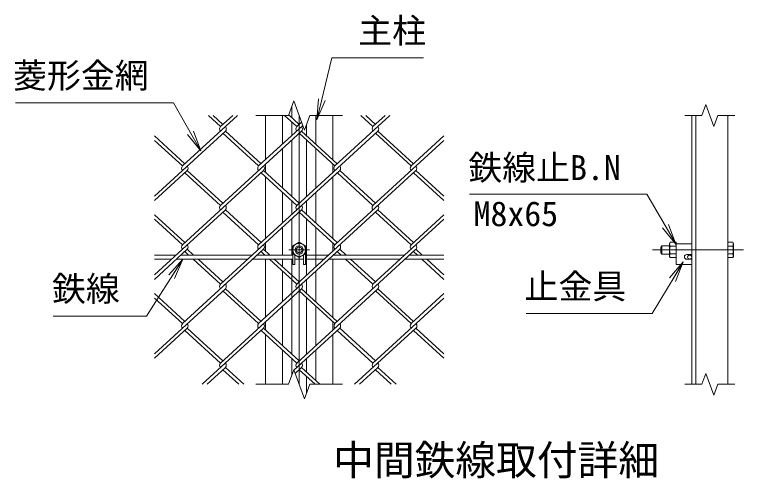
# Model space of a CAD drawing. Units: millimetres, scale not verified. Extents: x -4200 to 4200, y -2970 to 2970.
# Drawn here: x 739 to 2148, y -928 to -31 of the extents above; entities that cross this region are included whole.
import ezdxf
from ezdxf.enums import TextEntityAlignment as Align

# ---------------------------------------------------------------- set-up
doc = ezdxf.new("R2010")
doc.units = ezdxf.units.MM
doc.header["$LTSCALE"] = 20
doc.linetypes.add('USER1', pattern=[50.8, 31.75, -6.35, 6.35, -6.35])
for name, color, linetype, lineweight in [('0-0_D-STR1', 1, 'Continuous', 18), ('0-1_D-BMK', 2, 'USER1', 13), ('0-2_D-STR-DIM', 7, 'Continuous', 9), ('0-3_D-STR3', 3, 'Continuous', 13), ('0-7_D-STR-TXT', 7, 'Continuous', 9), ('0-8_0', 7, 'Continuous', 9), ('0-A_D-STR2', 7, 'Continuous', 9)]:
    doc.layers.add(name, color=color, linetype=linetype, lineweight=lineweight)
doc.layers.add('0-9_D-TTL-TXT', color=7, linetype='Continuous')
doc.styles.add('ＭＳ ゴシック', font='')
doc.styles.get('ＭＳ ゴシック').set_extended_font_data('MS Gothic')

# ---------------------------------------------------------------- blocks, each defined once
blk = doc.blocks.new('_Open')
at = {"layer": '0-8_0'}
blk.add_line((-20, 3.33), (0, 0), dxfattribs=at)
blk.add_lwpolyline([(-20, -3.33), (0, 0), (-20, 0)], dxfattribs=at)

msp = doc.modelspace()

# ---------------------------------------------------------------- linework, layer by layer
at = {"layer": '0-0_D-STR1'}
for p, q in [((1274.93, -208.46), (1274.93, -230.63)), ((1223.93, -311.7), (1223.93, -226.38)), ((1256.93, -281.46), (1256.93, -226.38)), ((1274.93, -239.31), (1274.93, -264.97)), ((1320.93, -281.46), (1320.93, -226.38)), ((1353.93, -311.7), (1353.93, -226.38)), ((2048.25, -746.38), (2048.25, -226.38)), ((2056.25, -746.38), (2056.25, -226.38)), ((2118.25, -746.38), (2118.25, -226.38)), ((1302.93, -244.29), (1302.93, -264.97)), ((1274.93, -273.65), (1274.93, -383.11)), ((1302.93, -273.65), (1302.93, -383.11)), ((1256.93, -366.62), (1256.93, -290.14)), ((1320.93, -366.62), (1320.93, -290.14)), ((1223.93, -336.38), (1223.93, -320.38)), ((1353.93, -336.38), (1353.93, -320.38)), ((1223.93, -464.18), (1223.93, -345.06)), ((1353.93, -464.18), (1353.93, -345.06)), ((1256.93, -433.94), (1256.93, -375.3)), ((1320.93, -433.94), (1320.93, -375.3)), ((1274.93, -391.79), (1274.93, -417.45)), ((1302.93, -391.79), (1302.93, -417.45)), ((1274.93, -426.13), (1274.93, -496.38)), ((1302.93, -426.13), (1302.93, -535.59)), ((1256.93, -496.38), (1256.93, -442.62)), ((1320.93, -519.1), (1320.93, -442.62)), ((1223.93, -488.86), (1223.93, -472.86)), ((1353.93, -488.86), (1353.93, -472.86)), ((1223.93, -616.66), (1223.93, -504.38)), ((1256.93, -519.1), (1256.93, -504.38)), ((1274.93, -504.38), (1274.93, -688.07)), ((1353.93, -616.66), (1353.93, -504.38)), ((1256.93, -586.42), (1256.93, -527.78)), ((1320.93, -586.42), (1320.93, -527.78)), ((1302.93, -544.27), (1302.93, -569.93)), ((1302.93, -578.61), (1302.93, -688.07)), ((1256.93, -671.58), (1256.93, -595.1)), ((1320.93, -671.58), (1320.93, -595.1)), ((1223.93, -641.34), (1223.93, -625.34)), ((1353.93, -641.34), (1353.93, -625.34)), ((1223.93, -746.38), (1223.93, -650.02)), ((1353.93, -746.38), (1353.93, -650.02)), ((1256.93, -746.38), (1256.93, -680.26)), ((1320.93, -738.9), (1320.93, -680.26)), ((1274.93, -696.75), (1274.93, -728.46)), ((1302.93, -696.75), (1302.93, -722.41)), ((1302.93, -731.09), (1302.93, -764.29))]:
    msp.add_line(p, q, dxfattribs=at)
at = {"layer": '0-1_D-BMK'}
for p, q in [((1288.93, -226.38), (1288.93, -746.38)), ((1308.93, -486.38), (1268.93, -486.38)), ((1972.25, -486.38), (2148.25, -486.38))]:
    msp.add_line(p, q, dxfattribs=at)
at = {"layer": '0-2_D-STR-DIM'}
for p, q in [((1268.41, -226.38), (1204.93, -226.38)), ((1372.93, -226.38), (1309.46, -226.38)), ((2034.75, -226.38), (2067.85, -226.38)), ((2098.64, -226.38), (2131.75, -226.38)), ((1268.41, -746.38), (1204.93, -746.38)), ((1372.93, -746.38), (1309.46, -746.38)), ((2034.75, -746.38), (2067.85, -746.38)), ((2098.64, -746.38), (2131.75, -746.38))]:
    msp.add_line(p, q, dxfattribs=at)
for points in [[(1268.41, -226.38), (1278.67, -198.19), (1299.2, -254.57), (1309.46, -226.38)], [(2098.64, -226.38), (2090.94, -247.52), (2075.55, -205.23), (2067.85, -226.38)], [(1268.41, -746.38), (1278.67, -718.19), (1299.2, -774.57), (1309.46, -746.38)], [(2098.64, -746.38), (2090.94, -767.52), (2075.55, -725.23), (2067.85, -746.38)]]:
    msp.add_lwpolyline(points, dxfattribs=at)
at = {"layer": '0-3_D-STR3'}
for p, q in [((1288.93, -471.37), (1275.93, -478.87)), ((1275.93, -478.87), (1275.93, -493.88)), ((1301.93, -478.87), (1288.93, -471.37)), ((1301.93, -493.88), (1301.93, -478.87)), ((1990.65, -478.38), (1988.25, -480.78)), ((2005.25, -478.38), (1990.65, -478.38)), ((2005.25, -498.88), (2005.25, -473.88)), ((2018.25, -478.87), (2006.7, -478.87)), ((2018.25, -501.39), (2018.25, -471.37)), ((2018.25, -474.38), (2018.25, -514.38)), ((2018.25, -474.38), (2048.25, -474.38)), ((2118.25, -471.37), (2118.25, -501.39)), ((2118.25, -471.37), (2127.45, -471.37)), ((2118.25, -478.87), (2127.45, -478.87)), ((2128.85, -473.78), (2127.45, -471.37)), ((2128.85, -473.78), (2128.85, -498.98)), ((1988.25, -480.78), (1988.25, -491.98)), ((1050.82, -496.38), (1008.93, -496.38)), ((1042.09, -504.38), (1008.93, -504.38)), ((1189.54, -504.38), (1051.56, -504.38)), ((1198.27, -496.38), (1060.29, -496.38)), ((1276.43, -504.38), (1199.02, -504.38)), ((1276.43, -496.38), (1207.75, -496.38)), ((1275.93, -493.88), (1288.93, -501.39)), ((1276.43, -494.17), (1276.43, -514.38)), ((1280.43, -496.48), (1280.43, -514.38)), ((1297.43, -504.38), (1280.43, -504.38)), ((1288.93, -501.39), (1301.93, -493.88)), ((1297.43, -496.48), (1297.43, -514.38)), ((1301.43, -494.17), (1301.43, -514.38)), ((1345.73, -496.38), (1301.43, -496.38)), ((1337, -504.38), (1301.43, -504.38)), ((1484.45, -504.38), (1346.47, -504.38)), ((1493.18, -496.38), (1355.2, -496.38)), ((1568.93, -504.38), (1493.93, -504.38)), ((1568.93, -496.38), (1502.66, -496.38)), ((2005.25, -494.38), (1990.65, -494.38)), ((2018.25, -493.88), (2006.7, -493.88)), ((2038.75, -495.38), (2048.25, -495.38)), ((2038.75, -504.38), (2048.25, -504.38)), ((2048.25, -504.38), (2048.25, -514.38)), ((2118.25, -493.88), (2127.45, -493.88)), ((2118.25, -501.39), (2127.45, -501.39)), ((2128.85, -498.98), (2127.45, -501.39)), ((1276.43, -514.38), (1280.43, -514.38)), ((1297.43, -514.38), (1301.43, -514.38)), ((2018.25, -514.38), (2048.25, -514.38))]:
    msp.add_line(p, q, dxfattribs=at)
for points in [[(1990.65, -478.38), (1990.65, -494.38), (1988.25, -491.98)], [(2018.25, -471.37), (2006.7, -471.37), (2005.25, -473.88)], [(2018.25, -501.39), (2006.7, -501.39), (2005.25, -498.88)]]:
    msp.add_lwpolyline(points, dxfattribs=at)
for centre, radius in [((1288.93, -486.38), 12.5), ((1288.93, -486.38), 8), ((1288.93, -486.38), 5.6), ((2044.25, -500.38), 4)]:
    msp.add_circle(centre, radius, dxfattribs=at)
for centre, radius, start, end in [((2030.37, -486.38), 24.84, 162.4121, 197.5879), ((2012.18, -475.12), 6.64, 145.61586, 214.38414), ((2121.97, -475.12), 6.64, 325.61585, 34.38415), ((2103.78, -486.38), 24.84, 342.4121, 17.5879), ((2012.18, -497.64), 6.64, 145.61584, 214.38415), ((2038.75, -499.88), 4.5, 90, 270), ((2121.97, -497.64), 6.64, 325.61585, 34.38415)]:
    msp.add_arc(centre, radius, start, end, dxfattribs=at)
at = {"layer": '0-7_D-STR-TXT'}
for points in [[(1529.65, -114.5), (1352.33, -114.5), (1323.53, -232.54)], [(740.39, -201.77), (1045.88, -201.77), (1097.57, -292.71)], [(1618.4, -378.45), (1961.2, -378.45), (2016.82, -473.35)], [(813.12, -614.35), (993.99, -614.35), (1062.89, -506.06)], [(1728.1, -609.69), (1971.92, -609.69), (2030.8, -511.49)]]:
    msp.add_lwpolyline(points, dxfattribs=at)
at = {"layer": '0-A_D-STR2'}
for p, q in [((1288.93, -243.46), (1268.88, -225.09)), ((1169.6, -226.38), (1063.01, -324.04)), ((1136.74, -247.8), (1113.36, -226.38)), ((1141.48, -243.46), (1122.84, -226.38)), ((1160.36, -226.38), (1136.86, -247.91)), ((1284.2, -247.8), (1260.82, -226.38)), ((1293.6, -239.19), (1284.2, -247.8)), ((1464.51, -226.38), (1357.93, -324.04)), ((1431.65, -247.8), (1408.27, -226.38)), ((1436.39, -243.46), (1417.75, -226.38)), ((1455.03, -226.38), (1431.65, -247.8)), ((1295.97, -245.7), (1210.47, -324.04)), ((1146.22, -256.48), (1008.93, -382.28)), ((1067.75, -319.7), (1008.93, -265.8)), ((1293.67, -256.48), (1136.74, -400.28)), ((1210.47, -324.04), (1141.48, -260.82)), ((1215.21, -319.7), (1146.22, -256.48)), ((1441.13, -256.48), (1284.2, -400.28)), ((1357.93, -324.04), (1288.93, -260.82)), ((1362.66, -319.7), (1293.67, -256.48)), ((1505.38, -324.04), (1436.39, -260.82)), ((1510.12, -319.7), (1441.13, -256.48)), ((1568.93, -265.8), (1505.38, -324.04)), ((1063.01, -324.04), (1008.93, -274.49)), ((1568.93, -274.49), (1431.65, -400.28)), ((1072.49, -332.72), (1008.93, -390.96)), ((1219.94, -332.72), (1063.01, -476.52)), ((1136.74, -400.28), (1067.75, -337.06)), ((1141.48, -395.94), (1072.49, -332.72)), ((1367.4, -332.72), (1210.47, -476.52)), ((1284.2, -400.28), (1215.21, -337.06)), ((1288.93, -395.94), (1219.94, -332.72)), ((1514.85, -332.72), (1357.93, -476.52)), ((1431.65, -400.28), (1363.08, -337.44)), ((1436.39, -395.94), (1367.4, -332.72)), ((1568.93, -390.96), (1510.12, -337.06)), ((1568.93, -382.28), (1514.85, -332.72)), ((1146.22, -408.96), (1008.93, -534.76)), ((1067.75, -472.18), (1008.93, -418.28)), ((1293.67, -408.96), (1136.74, -552.76)), ((1210.47, -476.52), (1141.48, -413.3)), ((1215.21, -472.18), (1146.22, -408.96)), ((1441.13, -408.96), (1284.2, -552.76)), ((1357.93, -476.52), (1288.93, -413.3)), ((1362.66, -472.18), (1293.67, -408.96)), ((1505.38, -476.52), (1436.39, -413.3)), ((1510.12, -472.18), (1441.13, -408.96)), ((1568.93, -418.28), (1505.38, -476.52)), ((1063.01, -476.52), (1008.93, -426.96)), ((1568.93, -426.96), (1431.65, -552.76)), ((1072.49, -485.2), (1008.93, -543.44)), ((1219.94, -485.2), (1063.01, -629)), ((1075.21, -496.38), (1067.75, -489.54)), ((1084.68, -496.38), (1072.49, -485.2)), ((1367.4, -485.2), (1210.47, -629)), ((1222.67, -496.38), (1215.21, -489.54)), ((1232.14, -496.38), (1219.94, -485.2)), ((1514.85, -485.2), (1357.93, -629)), ((1370.12, -496.38), (1362.66, -489.54)), ((1379.6, -496.38), (1367.4, -485.2)), ((1517.58, -496.38), (1510.12, -489.54)), ((1527.05, -496.38), (1514.85, -485.2)), ((1136.74, -552.76), (1083.94, -504.38)), ((1141.48, -548.42), (1093.42, -504.38)), ((1284.2, -552.76), (1231.4, -504.38)), ((1288.93, -548.42), (1240.87, -504.38)), ((1431.65, -552.76), (1378.85, -504.38)), ((1436.39, -548.42), (1388.33, -504.38)), ((1568.93, -543.44), (1526.31, -504.38)), ((1568.93, -534.76), (1535.78, -504.38)), ((1146.22, -561.44), (1008.93, -687.24)), ((1293.67, -561.44), (1136.74, -705.24)), ((1215.21, -624.66), (1146.22, -561.44)), ((1441.13, -561.44), (1284.2, -705.24)), ((1362.66, -624.66), (1293.67, -561.44)), ((1510.12, -624.66), (1441.13, -561.44)), ((1067.75, -624.66), (1008.93, -570.76)), ((1210.47, -629), (1141.48, -565.78)), ((1357.93, -629), (1288.93, -565.78)), ((1505.38, -629), (1436.39, -565.78)), ((1568.93, -570.76), (1505.38, -629)), ((1063.01, -629), (1008.93, -579.44)), ((1568.93, -579.44), (1431.65, -705.24)), ((1072.49, -637.68), (1008.93, -695.92)), ((1136.74, -705.24), (1067.75, -642.02)), ((1141.48, -700.9), (1072.49, -637.68)), ((1219.94, -637.68), (1101.32, -746.38)), ((1284.2, -705.24), (1215.21, -642.02)), ((1288.93, -700.9), (1219.94, -637.68)), ((1367.4, -637.68), (1278.89, -718.78)), ((1431.65, -705.24), (1362.66, -642.02)), ((1436.39, -700.9), (1367.4, -637.68)), ((1514.85, -637.68), (1396.23, -746.38)), ((1568.93, -695.92), (1510.12, -642.02)), ((1568.93, -687.24), (1514.85, -637.68)), ((1146.22, -713.92), (1110.79, -746.38)), ((1172.16, -746.38), (1141.48, -718.26)), ((1181.64, -746.38), (1146.22, -713.92)), ((1293.67, -713.92), (1281.26, -725.29)), ((1319.62, -746.38), (1288.93, -718.26)), ((1329.09, -746.38), (1293.67, -713.92)), ((1441.13, -713.92), (1405.71, -746.38)), ((1467.07, -746.38), (1436.39, -718.26)), ((1476.55, -746.38), (1441.13, -713.92))]:
    msp.add_line(p, q, dxfattribs=at)
for centre, start, end in [((1141.59, -252.26), 137.5, 222.5), ((1141.59, -252.26), 317.5, 42.5), ((1289.04, -252.26), 137.5, 222.5), ((1289.04, -252.26), 317.5, 42.5), ((1436.5, -252.26), 137.5, 222.5), ((1436.5, -252.26), 317.5, 42.5), ((1067.75, -328.38), 137.5, 222.5), ((1067.75, -328.38), 317.5, 42.5), ((1215.21, -328.38), 137.5, 222.5), ((1215.21, -328.38), 317.5, 42.5), ((1362.66, -328.38), 137.5, 222.5), ((1362.66, -328.38), 317.5, 42.5), ((1510.22, -328.5), 137.5, 222.5), ((1510.22, -328.5), 317.5, 42.5), ((1141.47, -404.63), 137.5, 222.5), ((1141.47, -404.63), 317.5, 42.5), ((1288.92, -404.63), 137.5, 222.5), ((1288.92, -404.63), 317.5, 42.5), ((1436.38, -404.63), 137.5, 222.5), ((1436.38, -404.63), 317.5, 42.5), ((1067.75, -480.86), 137.5, 222.5), ((1067.75, -480.86), 317.5, 42.5), ((1215.21, -480.86), 137.5, 222.5), ((1215.21, -480.86), 317.5, 42.5), ((1362.66, -480.86), 137.5, 222.5), ((1362.66, -480.86), 317.5, 42.5), ((1510.22, -480.98), 137.5, 222.5), ((1510.22, -480.98), 317.5, 42.5), ((1141.47, -557.11), 137.5, 222.5), ((1141.47, -557.11), 317.5, 42.5), ((1289.05, -557.21), 137.5, 222.5), ((1289.05, -557.21), 317.5, 42.5), ((1436.51, -557.21), 137.5, 222.5), ((1436.51, -557.21), 317.5, 42.5), ((1067.87, -633.45), 137.5, 222.5), ((1067.87, -633.45), 317.5, 42.5), ((1215.33, -633.45), 137.5, 222.5), ((1215.33, -633.45), 317.5, 42.5), ((1362.78, -633.45), 137.5, 222.5), ((1362.78, -633.45), 317.5, 42.5), ((1510.34, -633.57), 137.5, 222.5), ((1510.34, -633.57), 317.5, 42.5), ((1141.47, -709.59), 137.5, 222.5), ((1141.47, -709.59), 317.5, 42.5), ((1289.05, -709.69), 137.5, 222.5), ((1289.05, -709.69), 317.5, 42.5), ((1436.51, -709.69), 137.5, 222.5), ((1436.51, -709.69), 317.5, 42.5)]:
    msp.add_arc(centre, 6.42, start, end, dxfattribs=at)

# ---------------------------------------------------------------- block references
at = {"layer": '0-7_D-STR-TXT', "xscale": 2, "yscale": 2}
for p, rotation in [((1323.05, -234.48), 256.28935), ((1098.56, -294.45), 299.61327), ((2017.83, -475.07), 300.37182), ((1063.96, -504.38), 57.53248), ((2031.82, -509.78), 59.05204)]:
    msp.add_blockref('_Open', p, dxfattribs=dict(at, rotation=rotation))

# ---------------------------------------------------------------- texts
at = {"layer": '0-7_D-STR-TXT', "style": 'ＭＳ ゴシック'}
for s, p in [('主柱', (1403.25, -100.77)), ('菱形金網', (735.57, -187.53)), ('鉄線止B.N', (1616.11, -365.61)), ('M8x65', (1626.3, -454.85)), ('鉄線', (810.83, -599.99)), ('止金具', (1724.8, -595.45))]:
    msp.add_text(s, height=48.09, dxfattribs=at).set_placement(p, align=Align.BOTTOM_LEFT)
at = {"layer": '0-9_D-TTL-TXT', "style": 'ＭＳ ゴシック'}
msp.add_text('中間鉄線取付詳細', height=57.77, dxfattribs=at).set_placement((1354.71, -939.29), align=Align.BOTTOM_LEFT)

doc.saveas('drawing.dxf')
